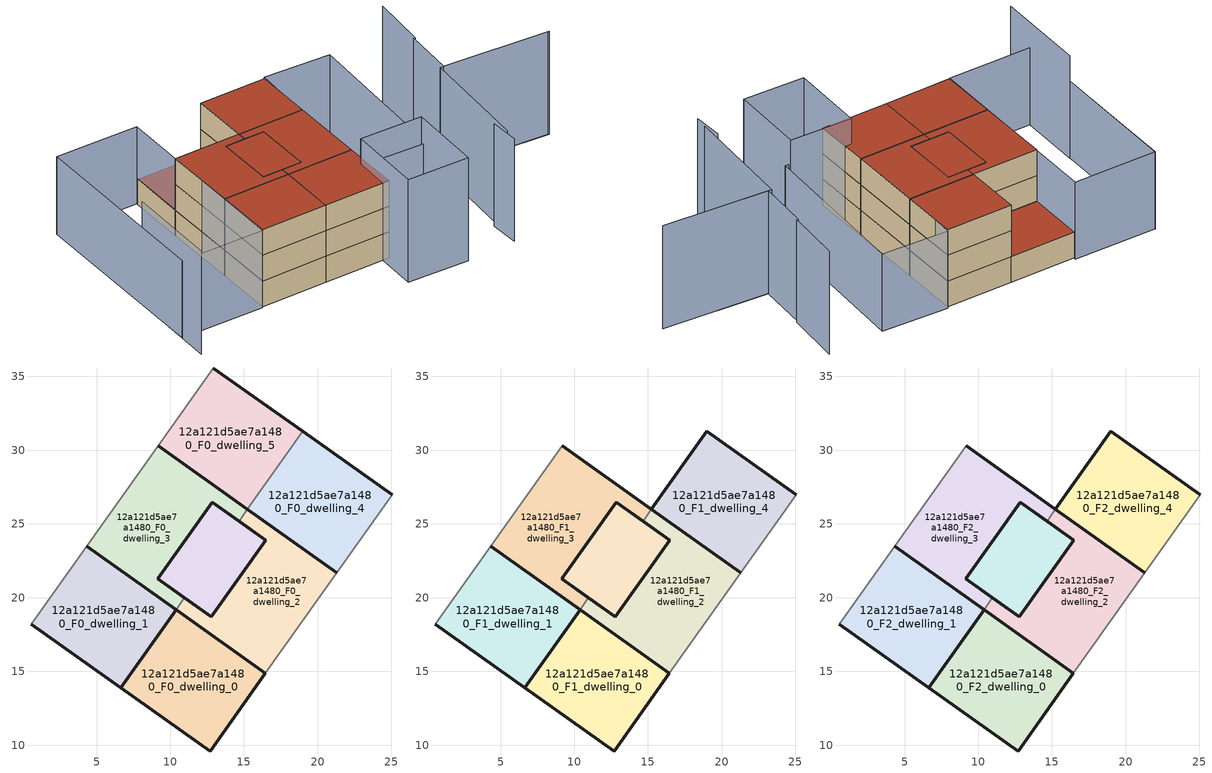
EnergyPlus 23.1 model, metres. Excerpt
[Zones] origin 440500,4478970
12a121d5ae7a1480_F0_dwelling_0
 floor ground (EU_floor_Construction): 16.45,14.87 12.71,9.6 6.65,13.91 10.39,19.17 z0
 wall outside (EU_wall_Construction): 6.65,13.91 12.71,9.6 16.45,14.87 10.39,19.17 6.65,13.91 z0:3
12a121d5ae7a1480_F0_dwelling_1
 floor ground (EU_floor_Construction): 10.39,19.17 6.65,13.91 0.59,18.21 4.33,23.48 z0
 wall outside (EU_wall_Construction): 0.59,18.21 6.65,13.91 10.39,19.17 4.33,23.48 z0:3
 wall adiabatic (EU_wall_Construction): 4.33,23.48 0.59,18.21 z0:3
12a121d5ae7a1480_F0_dwelling_2
 floor ground (EU_floor_Construction): 14.66,25.2 16.48,23.91 12.78,18.69 10.97,19.98 9.15,21.27 12.84,26.49 z0; 21.3,21.7 16.45,14.87 10.39,19.17 10.97,19.98 12.78,18.69 16.48,23.91 14.66,25.2 15.24,26.01 z0
 wall outside (EU_wall_Construction): 10.39,19.17 16.45,14.87 / 21.3,21.7 15.24,26.01 / 14.66,25.2 16.48,23.91 12.78,18.69 10.97,19.98 z0:3
 wall adiabatic (EU_wall_Construction): 16.45,14.87 21.3,21.7 z0:3
 wall to 12a121d5ae7a1480_F0_dwelling_3 (EU_wall_Construction): 15.24,26.01 14.66,25.2 / 10.97,19.98 10.39,19.17 z0:3
12a121d5ae7a1480_F0_dwelling_3
 floor ground (EU_floor_Construction): 15.24,26.01 14.66,25.2 12.84,26.49 9.15,21.27 10.97,19.98 10.39,19.17 4.33,23.48 9.18,30.31 z0; 16.48,23.91 12.78,18.69 10.97,19.98 9.15,21.27 12.84,26.49 14.66,25.2 z0
 wall outside (EU_wall_Construction): 4.33,23.48 10.39,19.17 / 10.97,19.98 9.15,21.27 12.84,26.49 14.66,25.2 / 15.24,26.01 9.18,30.31 z0:3
 wall adiabatic (EU_wall_Construction): 9.18,30.31 4.33,23.48 z0:3
12a121d5ae7a1480_F0_dwelling_4
 floor ground (EU_floor_Construction): 25.04,26.97 21.3,21.7 15.24,26.01 18.98,31.27 z0
 wall outside (EU_wall_Construction): 25.04,26.97 18.98,31.27 / 15.24,26.01 21.3,21.7 z0:3
 wall adiabatic (EU_wall_Construction): 21.3,21.7 25.04,26.97 z0:3
 wall to 12a121d5ae7a1480_F0_dwelling_5 (EU_wall_Construction): 18.98,31.27 15.24,26.01 z0:3
12a121d5ae7a1480_F0_dwelling_5
 floor ground (EU_floor_Construction): 18.98,31.27 15.24,26.01 9.18,30.31 12.92,35.58 z0
 wall outside (EU_wall_Construction): 9.18,30.31 15.24,26.01 / 18.98,31.27 12.92,35.58 z0:3
 wall adiabatic (EU_wall_Construction): 12.92,35.58 9.18,30.31 z0:3
 roof outside (EU_roof_Construction): 15.24,26.01 18.98,31.27 12.92,35.58 9.18,30.31 z3
12a121d5ae7a1480_F0_circulation
 floor ground (EU_floor_Construction): 21.3,21.7 16.45,14.87 10.39,19.17 10.97,19.98 12.78,18.69 16.48,23.91 14.66,25.2 15.24,26.01 z0; 14.66,25.2 16.48,23.91 12.78,18.69 10.97,19.98 9.15,21.27 12.84,26.49 z0; 15.24,26.01 14.66,25.2 12.84,26.49 9.15,21.27 10.97,19.98 10.39,19.17 4.33,23.48 9.18,30.31 z0
 wall outside (EU_wall_Construction): 16.48,23.91 12.84,26.49 9.15,21.27 12.78,18.69 16.48,23.91 z0:3
12a121d5ae7a1480_F1_dwelling_0
 floor to 12a121d5ae7a1480_F0_dwelling_0 (EU_floor_Construction): 16.45,14.87 12.71,9.6 6.65,13.91 10.39,19.17 z3
 wall outside (EU_wall_Construction): 6.65,13.91 12.71,9.6 16.45,14.87 10.39,19.17 6.65,13.91 z3:6
12a121d5ae7a1480_F1_dwelling_1
 floor to 12a121d5ae7a1480_F0_dwelling_1 (EU_floor_Construction): 10.39,19.17 6.65,13.91 0.59,18.21 4.33,23.48 z3
 wall outside (EU_wall_Construction): 0.59,18.21 6.65,13.91 10.39,19.17 4.33,23.48 z3:6
 wall adiabatic (EU_wall_Construction): 4.33,23.48 0.59,18.21 z3:6
12a121d5ae7a1480_F1_dwelling_2
 floor outside (EU_floor_Construction): 21.3,21.7 16.45,14.87 10.39,19.17 10.97,19.98 12.78,18.69 16.48,23.91 14.66,25.2 15.24,26.01 z3; 14.66,25.2 16.48,23.91 12.78,18.69 10.97,19.98 9.15,21.27 12.84,26.49 z3
 wall outside (EU_wall_Construction): 10.39,19.17 16.45,14.87 / 21.3,21.7 15.24,26.01 / 14.66,25.2 16.48,23.91 12.78,18.69 10.97,19.98 z3:6
 wall adiabatic (EU_wall_Construction): 16.45,14.87 21.3,21.7 z3:6
 wall to 12a121d5ae7a1480_F1_dwelling_3 (EU_wall_Construction): 15.24,26.01 14.66,25.2 / 10.97,19.98 10.39,19.17 z3:6
12a121d5ae7a1480_F1_dwelling_3
 floor to 12a121d5ae7a1480_F0_dwelling_3 (EU_floor_Construction): 15.24,26.01 14.66,25.2 12.84,26.49 9.15,21.27 10.97,19.98 10.39,19.17 4.33,23.48 9.18,30.31 z3; 16.48,23.91 12.78,18.69 10.97,19.98 9.15,21.27 12.84,26.49 14.66,25.2 z3
 wall outside (EU_wall_Construction): 4.33,23.48 10.39,19.17 / 10.97,19.98 9.15,21.27 12.84,26.49 14.66,25.2 / 15.24,26.01 9.18,30.31 z3:6
 wall adiabatic (EU_wall_Construction): 9.18,30.31 4.33,23.48 z3:6
12a121d5ae7a1480_F1_dwelling_4
 floor to 12a121d5ae7a1480_F0_dwelling_4 (EU_floor_Construction): 25.04,26.97 21.3,21.7 15.24,26.01 18.98,31.27 z3
 wall outside (EU_wall_Construction): 25.04,26.97 18.98,31.27 15.24,26.01 21.3,21.7 z3:6
 wall adiabatic (EU_wall_Construction): 21.3,21.7 25.04,26.97 z3:6
12a121d5ae7a1480_F1_circulation
 floor outside (EU_floor_Construction): 14.66,25.2 16.48,23.91 12.78,18.69 10.97,19.98 9.15,21.27 12.84,26.49 z3; 15.24,26.01 14.66,25.2 12.84,26.49 9.15,21.27 10.97,19.98 10.39,19.17 4.33,23.48 9.18,30.31 z3
 floor to 12a121d5ae7a1480_F0_circulation (EU_floor_Construction): 21.3,21.7 16.45,14.87 10.39,19.17 10.97,19.98 12.78,18.69 16.48,23.91 14.66,25.2 15.24,26.01 z3
 wall outside (EU_wall_Construction): 16.48,23.91 12.84,26.49 9.15,21.27 12.78,18.69 16.48,23.91 z3:6
12a121d5ae7a1480_F2_dwelling_0
 floor to 12a121d5ae7a1480_F1_dwelling_0 (EU_floor_Construction): 16.45,14.87 12.71,9.6 6.65,13.91 10.39,19.17 z6
 wall outside (EU_wall_Construction): 6.65,13.91 12.71,9.6 16.45,14.87 10.39,19.17 6.65,13.91 z6:9
 roof outside (EU_roof_Construction): 12.71,9.6 16.45,14.87 10.39,19.17 6.65,13.91 z9
12a121d5ae7a1480_F2_dwelling_1
 floor to 12a121d5ae7a1480_F1_dwelling_1 (EU_floor_Construction): 10.39,19.17 6.65,13.91 0.59,18.21 4.33,23.48 z6
 wall outside (EU_wall_Construction): 0.59,18.21 6.65,13.91 10.39,19.17 4.33,23.48 z6:9
 wall adiabatic (EU_wall_Construction): 4.33,23.48 0.59,18.21 z6:9
 roof outside (EU_roof_Construction): 6.65,13.91 10.39,19.17 4.33,23.48 0.59,18.21 z9
12a121d5ae7a1480_F2_dwelling_2
 floor outside (EU_floor_Construction): 21.3,21.7 16.45,14.87 10.39,19.17 10.97,19.98 12.78,18.69 16.48,23.91 14.66,25.2 15.24,26.01 z6; 14.66,25.2 16.48,23.91 12.78,18.69 10.97,19.98 9.15,21.27 12.84,26.49 z6
 wall outside (EU_wall_Construction): 10.39,19.17 16.45,14.87 / 21.3,21.7 15.24,26.01 / 14.66,25.2 16.48,23.91 12.78,18.69 10.97,19.98 z6:9
 wall adiabatic (EU_wall_Construction): 16.45,14.87 21.3,21.7 z6:9
 wall to 12a121d5ae7a1480_F2_dwelling_3 (EU_wall_Construction): 15.24,26.01 14.66,25.2 / 10.97,19.98 10.39,19.17 z6:9
 roof outside (EU_roof_Construction): 16.45,14.87 21.3,21.7 15.24,26.01 14.66,25.2 16.48,23.91 12.78,18.69 10.97,19.98 10.39,19.17 z9; 12.78,18.69 16.48,23.91 14.66,25.2 12.84,26.49 9.15,21.27 10.97,19.98 z9
12a121d5ae7a1480_F2_dwelling_3
 floor to 12a121d5ae7a1480_F1_dwelling_3 (EU_floor_Construction): 15.24,26.01 14.66,25.2 12.84,26.49 9.15,21.27 10.97,19.98 10.39,19.17 4.33,23.48 9.18,30.31 z6; 16.48,23.91 12.78,18.69 10.97,19.98 9.15,21.27 12.84,26.49 14.66,25.2 z6
 wall outside (EU_wall_Construction): 4.33,23.48 10.39,19.17 / 10.97,19.98 9.15,21.27 12.84,26.49 14.66,25.2 / 15.24,26.01 9.18,30.31 z6:9
 wall adiabatic (EU_wall_Construction): 9.18,30.31 4.33,23.48 z6:9
 roof outside (EU_roof_Construction): 12.78,18.69 16.48,23.91 14.66,25.2 12.84,26.49 9.15,21.27 10.97,19.98 z9; 10.97,19.98 9.15,21.27 12.84,26.49 14.66,25.2 15.24,26.01 9.18,30.31 4.33,23.48 10.39,19.17 z9
12a121d5ae7a1480_F2_dwelling_4
 floor to 12a121d5ae7a1480_F1_dwelling_4 (EU_floor_Construction): 25.04,26.97 21.3,21.7 15.24,26.01 18.98,31.27 z6
 wall outside (EU_wall_Construction): 25.04,26.97 18.98,31.27 15.24,26.01 21.3,21.7 z6:9
 wall adiabatic (EU_wall_Construction): 21.3,21.7 25.04,26.97 z6:9
 roof outside (EU_roof_Construction): 21.3,21.7 25.04,26.97 18.98,31.27 15.24,26.01 z9
12a121d5ae7a1480_F2_circulation
 floor outside (EU_floor_Construction): 14.66,25.2 16.48,23.91 12.78,18.69 10.97,19.98 9.15,21.27 12.84,26.49 z6; 15.24,26.01 14.66,25.2 12.84,26.49 9.15,21.27 10.97,19.98 10.39,19.17 4.33,23.48 9.18,30.31 z6
 floor to 12a121d5ae7a1480_F1_circulation (EU_floor_Construction): 21.3,21.7 16.45,14.87 10.39,19.17 10.97,19.98 12.78,18.69 16.48,23.91 14.66,25.2 15.24,26.01 z6
 wall outside (EU_wall_Construction): 16.48,23.91 12.84,26.49 9.15,21.27 12.78,18.69 16.48,23.91 z6:9
 roof outside (EU_roof_Construction): 16.45,14.87 21.3,21.7 15.24,26.01 14.66,25.2 16.48,23.91 12.78,18.69 10.97,19.98 10.39,19.17 z9; 12.78,18.69 16.48,23.91 14.66,25.2 12.84,26.49 9.15,21.27 10.97,19.98 z9; 10.97,19.98 9.15,21.27 12.84,26.49 14.66,25.2 15.24,26.01 9.18,30.31 4.33,23.48 10.39,19.17 z9
shading: 19.49,-0.8 21.24,1.9 / -3.02,29.3 -9.09,21 / 20.49,0.32 28.5,10.12 / 28.5,10.12 38.01,2.35 / 37.89,2.45 28.83,9.86 / 28.83,9.86 32.43,14.26 / 32.56,14.16 36.59,18.99 / 9.33,6.44 14.4,13.13 / 14.4,13.13 19.94,8.94 / 19.94,8.94 14.87,2.24 / 14.87,2.24 9.33,6.44 z0:12; 5.61,41.21 -3.04,29.31 / 14.21,13.03 25.3,27.05 / 25.3,27.05 31.15,22.43 / 31.15,22.43 20.06,8.41 / 20.06,8.41 14.21,13.03 / -7.13,23.68 5.54,41.2 / 5.54,41.2 13.1,35.73 / 13.1,35.73 0.43,18.22 / 0.43,18.22 -7.13,23.68 z0:9
[Building]
EU S2 Campaign: North Axis=0; Terrain=City; Solar Distribution=FullExterior
[Site:Location]
Madrid: Latitude=40.5; Longitude=-3.5; Time Zone=1; Elevation=609
[SizingPeriod:WeatherFileDays]
AnnualSizingPeriod: Begin Month=1; Begin Day of Month=1; End Month=12; End Day of Month=31; Day of Week for Start Day=Monday; Use Weather File Daylight Saving Period=No; Use Weather File Rain and Snow Indicators=No
[MATERIAL]
EU_InternalMass_Material: Roughness=MediumRough; Thickness=0.1; Conductivity=1; Density=1800; Specific Heat=900; Thermal Absorptance=0.9; Solar Absorptance=0.7; Visible Absorptance=0.7
[MATERIAL:NOMASS] Roughness=MediumRough; Thermal Absorptance=0.9; Solar Absorptance=0.7; Visible Absorptance=0.7
Name | Thermal Resistance
EU_wall_NoMass | 0.459673
EU_roof_NoMass | 0.495815
EU_floor_NoMass | 0.788942
[CONSTRUCTION]
EU_wall_Construction: EU_wall_NoMass
EU_roof_Construction: EU_roof_NoMass
EU_floor_Construction: EU_floor_NoMass
EU_InternalMass_Construction: EU_InternalMass_Material
[ZONE] Type=1; Multiplier=1; Ceiling Height=autocalculate; Floor Area=autocalculate; Part of Total Floor Area=Yes
Name | Volume
12a121d5ae7a1480_F0_dwelling_0; 12a121d5ae7a1480_F1_dwelling_0; 12a121d5ae7a1480_F2_dwelling_0; 12a121d5ae7a1480_F0_dwelling_4; 12a121d5ae7a1480_F1_dwelling_4; 12a121d5ae7a1480_F2_dwelling_4; 12a121d5ae7a1480_F0_dwelling_5 | 144.054
12a121d5ae7a1480_F0_dwelling_1; 12a121d5ae7a1480_F1_dwelling_1; 12a121d5ae7a1480_F2_dwelling_1 | 144.053
12a121d5ae7a1480_F0_dwelling_2 | 229.537
12a121d5ae7a1480_F1_dwelling_2; 12a121d5ae7a1480_F2_dwelling_2; 12a121d5ae7a1480_F0_dwelling_3; 12a121d5ae7a1480_F1_dwelling_3; 12a121d5ae7a1480_F2_dwelling_3 | 229.536
12a121d5ae7a1480_F0_circulation; 12a121d5ae7a1480_F1_circulation; 12a121d5ae7a1480_F2_circulation | 373.59
[INTERNALMASS] Construction=EU_InternalMass_Construction
Name | Zone or ZoneList | Surface Area
12a121d5ae7a1480_F0_dwelling_0_EU_InternalMass | 12a121d5ae7a1480_F0_dwelling_0 | 48.0179
12a121d5ae7a1480_F0_dwelling_1_EU_InternalMass | 12a121d5ae7a1480_F0_dwelling_1 | 48.0179
12a121d5ae7a1480_F0_dwelling_2_EU_InternalMass | 12a121d5ae7a1480_F0_dwelling_2 | 48.0179
12a121d5ae7a1480_F0_dwelling_3_EU_InternalMass | 12a121d5ae7a1480_F0_dwelling_3 | 48.0179
12a121d5ae7a1480_F0_dwelling_4_EU_InternalMass | 12a121d5ae7a1480_F0_dwelling_4 | 48.0179
12a121d5ae7a1480_F0_dwelling_5_EU_InternalMass | 12a121d5ae7a1480_F0_dwelling_5 | 48.0179
12a121d5ae7a1480_F1_dwelling_0_EU_InternalMass | 12a121d5ae7a1480_F1_dwelling_0 | 48.0179
12a121d5ae7a1480_F1_dwelling_1_EU_InternalMass | 12a121d5ae7a1480_F1_dwelling_1 | 48.0179
12a121d5ae7a1480_F1_dwelling_2_EU_InternalMass | 12a121d5ae7a1480_F1_dwelling_2 | 96.0359
12a121d5ae7a1480_F1_dwelling_3_EU_InternalMass | 12a121d5ae7a1480_F1_dwelling_3 | 48.0179
12a121d5ae7a1480_F1_dwelling_4_EU_InternalMass | 12a121d5ae7a1480_F1_dwelling_4 | 48.0179
12a121d5ae7a1480_F2_dwelling_0_EU_InternalMass | 12a121d5ae7a1480_F2_dwelling_0 | 48.0179
12a121d5ae7a1480_F2_dwelling_1_EU_InternalMass | 12a121d5ae7a1480_F2_dwelling_1 | 48.0179
12a121d5ae7a1480_F2_dwelling_2_EU_InternalMass | 12a121d5ae7a1480_F2_dwelling_2 | 96.0359
12a121d5ae7a1480_F2_dwelling_3_EU_InternalMass | 12a121d5ae7a1480_F2_dwelling_3 | 48.0179
12a121d5ae7a1480_F2_dwelling_4_EU_InternalMass | 12a121d5ae7a1480_F2_dwelling_4 | 48.0179
[OTHEREQUIPMENT] Fuel Type=Electricity; Design Level Calculation Method=Watts/Area; Power per Zone Floor Area=1; Fraction Latent=0; Fraction Radiant=0; Fraction Lost=0; Carbon Dioxide Generation Rate=0; EndUse Subcategory=EU_Step8_InternalGains
Name | Zone or ZoneList or Space or SpaceList | Schedule
EU_Step8_InternalGain_12a121d5ae7a1480_F0_dwelling_0_f000 | 12a121d5ae7a1480_F0_dwelling_0 | EU_Step8_GainSchedule_12a121d5ae7a1480_F0_dwelling_0_f000
EU_Step8_InternalGain_12a121d5ae7a1480_F0_dwelling_1_f000 | 12a121d5ae7a1480_F0_dwelling_1 | EU_Step8_GainSchedule_12a121d5ae7a1480_F0_dwelling_1_f000
EU_Step8_InternalGain_12a121d5ae7a1480_F0_dwelling_2_f000 | 12a121d5ae7a1480_F0_dwelling_2 | EU_Step8_GainSchedule_12a121d5ae7a1480_F0_dwelling_2_f000
EU_Step8_InternalGain_12a121d5ae7a1480_F0_dwelling_3_f000 | 12a121d5ae7a1480_F0_dwelling_3 | EU_Step8_GainSchedule_12a121d5ae7a1480_F0_dwelling_3_f000
EU_Step8_InternalGain_12a121d5ae7a1480_F0_dwelling_4_f000 | 12a121d5ae7a1480_F0_dwelling_4 | EU_Step8_GainSchedule_12a121d5ae7a1480_F0_dwelling_4_f000
EU_Step8_InternalGain_12a121d5ae7a1480_F0_dwelling_5_f000 | 12a121d5ae7a1480_F0_dwelling_5 | EU_Step8_GainSchedule_12a121d5ae7a1480_F0_dwelling_5_f000
EU_Step8_InternalGain_12a121d5ae7a1480_F1_dwelling_0_f000 | 12a121d5ae7a1480_F1_dwelling_0 | EU_Step8_GainSchedule_12a121d5ae7a1480_F1_dwelling_0_f000
EU_Step8_InternalGain_12a121d5ae7a1480_F1_dwelling_1_f000 | 12a121d5ae7a1480_F1_dwelling_1 | EU_Step8_GainSchedule_12a121d5ae7a1480_F1_dwelling_1_f000
EU_Step8_InternalGain_12a121d5ae7a1480_F1_dwelling_2_f000 | 12a121d5ae7a1480_F1_dwelling_2 | EU_Step8_GainSchedule_12a121d5ae7a1480_F1_dwelling_2_f000
EU_Step8_InternalGain_12a121d5ae7a1480_F1_dwelling_3_f000 | 12a121d5ae7a1480_F1_dwelling_3 | EU_Step8_GainSchedule_12a121d5ae7a1480_F1_dwelling_3_f000
EU_Step8_InternalGain_12a121d5ae7a1480_F1_dwelling_4_f000 | 12a121d5ae7a1480_F1_dwelling_4 | EU_Step8_GainSchedule_12a121d5ae7a1480_F1_dwelling_4_f000
EU_Step8_InternalGain_12a121d5ae7a1480_F2_dwelling_0_f000 | 12a121d5ae7a1480_F2_dwelling_0 | EU_Step8_GainSchedule_12a121d5ae7a1480_F2_dwelling_0_f000
EU_Step8_InternalGain_12a121d5ae7a1480_F2_dwelling_1_f000 | 12a121d5ae7a1480_F2_dwelling_1 | EU_Step8_GainSchedule_12a121d5ae7a1480_F2_dwelling_1_f000
EU_Step8_InternalGain_12a121d5ae7a1480_F2_dwelling_2_f000 | 12a121d5ae7a1480_F2_dwelling_2 | EU_Step8_GainSchedule_12a121d5ae7a1480_F2_dwelling_2_f000
EU_Step8_InternalGain_12a121d5ae7a1480_F2_dwelling_3_f000 | 12a121d5ae7a1480_F2_dwelling_3 | EU_Step8_GainSchedule_12a121d5ae7a1480_F2_dwelling_3_f000
EU_Step8_InternalGain_12a121d5ae7a1480_F2_dwelling_4_f000 | 12a121d5ae7a1480_F2_dwelling_4 | EU_Step8_GainSchedule_12a121d5ae7a1480_F2_dwelling_4_f000
[ZONEINFILTRATION:DESIGNFLOWRATE] Schedule=EU_AlwaysOn; Design Flow Rate Calculation Method=Flow/Area; Flow Rate per Floor Area=0.0005; Constant Term Coefficient=1; Temperature Term Coefficient=0; Velocity Term Coefficient=0; Velocity Squared Term Coefficient=0
Name | Zone or ZoneList or Space or SpaceList
EU_Circulation_Infiltration_12a121d5ae7a1480_F0_circulation | 12a121d5ae7a1480_F0_circulation
EU_Circulation_Infiltration_12a121d5ae7a1480_F1_circulation | 12a121d5ae7a1480_F1_circulation
EU_Circulation_Infiltration_12a121d5ae7a1480_F2_circulation | 12a121d5ae7a1480_F2_circulation
[ZONEVENTILATION:DESIGNFLOWRATE] Schedule=EU_AlwaysOn; Design Flow Rate Calculation Method=AirChanges/Hour; Air Changes per Hour=0.719161; Ventilation Type=Natural; Fan Pressure Rise=0; Fan Total Efficiency=1; Constant Term Coefficient=1; Temperature Term Coefficient=0; Velocity Term Coefficient=0; Velocity Squared Term Coefficient=0; Minimum Indoor Temperature=-100; Maximum Indoor Temperature=100; Delta Temperature=-100; Minimum Outdoor Temperature=-100; Maximum Outdoor Temperature=100; Maximum Wind Speed=40
Name | Zone or ZoneList or Space or SpaceList
EU_ConstantAir_12a121d5ae7a1480_F0_dwelling_0 | 12a121d5ae7a1480_F0_dwelling_0
EU_ConstantAir_12a121d5ae7a1480_F0_dwelling_1 | 12a121d5ae7a1480_F0_dwelling_1
EU_ConstantAir_12a121d5ae7a1480_F0_dwelling_2 | 12a121d5ae7a1480_F0_dwelling_2
EU_ConstantAir_12a121d5ae7a1480_F0_dwelling_3 | 12a121d5ae7a1480_F0_dwelling_3
EU_ConstantAir_12a121d5ae7a1480_F0_dwelling_4 | 12a121d5ae7a1480_F0_dwelling_4
EU_ConstantAir_12a121d5ae7a1480_F0_dwelling_5 | 12a121d5ae7a1480_F0_dwelling_5
EU_ConstantAir_12a121d5ae7a1480_F1_dwelling_0 | 12a121d5ae7a1480_F1_dwelling_0
EU_ConstantAir_12a121d5ae7a1480_F1_dwelling_1 | 12a121d5ae7a1480_F1_dwelling_1
EU_ConstantAir_12a121d5ae7a1480_F1_dwelling_2 | 12a121d5ae7a1480_F1_dwelling_2
EU_ConstantAir_12a121d5ae7a1480_F1_dwelling_3 | 12a121d5ae7a1480_F1_dwelling_3
EU_ConstantAir_12a121d5ae7a1480_F1_dwelling_4 | 12a121d5ae7a1480_F1_dwelling_4
EU_ConstantAir_12a121d5ae7a1480_F2_dwelling_0 | 12a121d5ae7a1480_F2_dwelling_0
EU_ConstantAir_12a121d5ae7a1480_F2_dwelling_1 | 12a121d5ae7a1480_F2_dwelling_1
EU_ConstantAir_12a121d5ae7a1480_F2_dwelling_2 | 12a121d5ae7a1480_F2_dwelling_2
EU_ConstantAir_12a121d5ae7a1480_F2_dwelling_3 | 12a121d5ae7a1480_F2_dwelling_3
EU_ConstantAir_12a121d5ae7a1480_F2_dwelling_4 | 12a121d5ae7a1480_F2_dwelling_4
[HVACTEMPLATE:THERMOSTAT] Constant Heating Setpoint=20; Constant Cooling Setpoint=50
EU_HeatOnly_12a121d5ae7a1480_F0_dwelling_0; EU_HeatOnly_12a121d5ae7a1480_F0_dwelling_1; EU_HeatOnly_12a121d5ae7a1480_F0_dwelling_2; EU_HeatOnly_12a121d5ae7a1480_F0_dwelling_3; EU_HeatOnly_12a121d5ae7a1480_F0_dwelling_4; EU_HeatOnly_12a121d5ae7a1480_F0_dwelling_5; EU_HeatOnly_12a121d5ae7a1480_F1_dwelling_0; EU_HeatOnly_12a121d5ae7a1480_F1_dwelling_1; EU_HeatOnly_12a121d5ae7a1480_F1_dwelling_2; EU_HeatOnly_12a121d5ae7a1480_F1_dwelling_3; EU_HeatOnly_12a121d5ae7a1480_F1_dwelling_4; EU_HeatOnly_12a121d5ae7a1480_F2_dwelling_0; EU_HeatOnly_12a121d5ae7a1480_F2_dwelling_1; EU_HeatOnly_12a121d5ae7a1480_F2_dwelling_2; EU_HeatOnly_12a121d5ae7a1480_F2_dwelling_3; EU_HeatOnly_12a121d5ae7a1480_F2_dwelling_4
[HVACTEMPLATE:ZONE:IDEALLOADSAIRSYSTEM] System Availability Schedule=EU_AlwaysOn; Maximum Heating Supply Air Temperature=50; Minimum Cooling Supply Air Temperature=13; Maximum Heating Supply Air Humidity Ratio=0.0156; Minimum Cooling Supply Air Humidity Ratio=0.0077; Heating Limit=NoLimit; Cooling Limit=NoLimit; Heating Availability Schedule=EU_AlwaysOn; Cooling Availability Schedule=EU_CoolingOff; Dehumidification Control Type=ConstantSensibleHeatRatio; Cooling Sensible Heat Ratio=0.7; Dehumidification Setpoint=60; Humidification Control Type=None; Humidification Setpoint=30; Outdoor Air Method=None; Outdoor Air Flow Rate per Person=0.00944; Outdoor Air Flow Rate per Zone Floor Area=0; Outdoor Air Flow Rate per Zone=0; Demand Controlled Ventilation Type=None; Outdoor Air Economizer Type=NoEconomizer; Heat Recovery Type=None; Sensible Heat Recovery Effectiveness=0.7; Latent Heat Recovery Effectiveness=0.65
Name | Template Thermostat
12a121d5ae7a1480_F0_dwelling_0 | EU_HeatOnly_12a121d5ae7a1480_F0_dwelling_0
12a121d5ae7a1480_F0_dwelling_1 | EU_HeatOnly_12a121d5ae7a1480_F0_dwelling_1
12a121d5ae7a1480_F0_dwelling_2 | EU_HeatOnly_12a121d5ae7a1480_F0_dwelling_2
12a121d5ae7a1480_F0_dwelling_3 | EU_HeatOnly_12a121d5ae7a1480_F0_dwelling_3
12a121d5ae7a1480_F0_dwelling_4 | EU_HeatOnly_12a121d5ae7a1480_F0_dwelling_4
12a121d5ae7a1480_F0_dwelling_5 | EU_HeatOnly_12a121d5ae7a1480_F0_dwelling_5
12a121d5ae7a1480_F1_dwelling_0 | EU_HeatOnly_12a121d5ae7a1480_F1_dwelling_0
12a121d5ae7a1480_F1_dwelling_1 | EU_HeatOnly_12a121d5ae7a1480_F1_dwelling_1
12a121d5ae7a1480_F1_dwelling_2 | EU_HeatOnly_12a121d5ae7a1480_F1_dwelling_2
12a121d5ae7a1480_F1_dwelling_3 | EU_HeatOnly_12a121d5ae7a1480_F1_dwelling_3
12a121d5ae7a1480_F1_dwelling_4 | EU_HeatOnly_12a121d5ae7a1480_F1_dwelling_4
12a121d5ae7a1480_F2_dwelling_0 | EU_HeatOnly_12a121d5ae7a1480_F2_dwelling_0
12a121d5ae7a1480_F2_dwelling_1 | EU_HeatOnly_12a121d5ae7a1480_F2_dwelling_1
12a121d5ae7a1480_F2_dwelling_2 | EU_HeatOnly_12a121d5ae7a1480_F2_dwelling_2
12a121d5ae7a1480_F2_dwelling_3 | EU_HeatOnly_12a121d5ae7a1480_F2_dwelling_3
12a121d5ae7a1480_F2_dwelling_4 | EU_HeatOnly_12a121d5ae7a1480_F2_dwelling_4
[SIZING:ZONE] Zone Cooling Design Supply Air Temperature Input Method=SupplyAirTemperature; Zone Cooling Design Supply Air Temperature=13; Zone Heating Design Supply Air Temperature Input Method=SupplyAirTemperature; Zone Heating Design Supply Air Temperature=50; Zone Cooling Design Supply Air Humidity Ratio=0.008; Zone Heating Design Supply Air Humidity Ratio=0.008; Cooling Design Air Flow Method=DesignDay; Cooling Design Air Flow Rate=0; Cooling Minimum Air Flow per Zone Floor Area=0.000762; Cooling Minimum Air Flow=0; Cooling Minimum Air Flow Fraction=0.2; Heating Design Air Flow Method=DesignDay; Heating Design Air Flow Rate=0; Heating Maximum Air Flow per Zone Floor Area=0.002032; Heating Maximum Air Flow=0.141576; Heating Maximum Air Flow Fraction=0.3; Account for Dedicated Outdoor Air System=No; Dedicated Outdoor Air System Control Strategy=NeutralSupplyAir; Dedicated Outdoor Air Low Setpoint Temperature for Design=autosize; Dedicated Outdoor Air High Setpoint Temperature for Design=autosize; Zone Load Sizing Method=Sensible Load Only No Latent Load; Zone Latent Cooling Design Supply Air Humidity Ratio Input Method=HumidityRatioDifference; Zone Cooling Design Supply Air Humidity Ratio Difference=0.005; Zone Latent Heating Design Supply Air Humidity Ratio Input Method=HumidityRatioDifference; Zone Humidification Design Supply Air Humidity Ratio Difference=0.005
12a121d5ae7a1480_F0_dwelling_0; 12a121d5ae7a1480_F0_dwelling_1; 12a121d5ae7a1480_F0_dwelling_2; 12a121d5ae7a1480_F0_dwelling_3; 12a121d5ae7a1480_F0_dwelling_4; 12a121d5ae7a1480_F0_dwelling_5; 12a121d5ae7a1480_F1_dwelling_0; 12a121d5ae7a1480_F1_dwelling_1; 12a121d5ae7a1480_F1_dwelling_2; 12a121d5ae7a1480_F1_dwelling_3; 12a121d5ae7a1480_F1_dwelling_4; 12a121d5ae7a1480_F2_dwelling_0; 12a121d5ae7a1480_F2_dwelling_1; 12a121d5ae7a1480_F2_dwelling_2; 12a121d5ae7a1480_F2_dwelling_3; 12a121d5ae7a1480_F2_dwelling_4
[SCHEDULE:CONSTANT]
Name | Hourly Value
EU_AlwaysOn | 1
EU_CoolingOff | 0
[SCHEDULE:FILE] Column Number=1; Rows to Skip at Top=0; Number of Hours of Data=8760; Column Separator=Comma; Interpolate to Timestep=No; Minutes per Item=60; Adjust Schedule for Daylight Savings=Yes
Name | File
EU_Step8_GainSchedule_12a121d5ae7a1480_F0_dwelling_0_f000 | ../../schedules/12a121d5ae7a1480/12a121d5ae7a1480_F0_dwelling_0_f000_gain.csv
EU_Step8_GainSchedule_12a121d5ae7a1480_F0_dwelling_1_f000 | ../../schedules/12a121d5ae7a1480/12a121d5ae7a1480_F0_dwelling_1_f000_gain.csv
EU_Step8_GainSchedule_12a121d5ae7a1480_F0_dwelling_2_f000 | ../../schedules/12a121d5ae7a1480/12a121d5ae7a1480_F0_dwelling_2_f000_gain.csv
EU_Step8_GainSchedule_12a121d5ae7a1480_F0_dwelling_3_f000 | ../../schedules/12a121d5ae7a1480/12a121d5ae7a1480_F0_dwelling_3_f000_gain.csv
EU_Step8_GainSchedule_12a121d5ae7a1480_F0_dwelling_4_f000 | ../../schedules/12a121d5ae7a1480/12a121d5ae7a1480_F0_dwelling_4_f000_gain.csv
EU_Step8_GainSchedule_12a121d5ae7a1480_F0_dwelling_5_f000 | ../../schedules/12a121d5ae7a1480/12a121d5ae7a1480_F0_dwelling_5_f000_gain.csv
EU_Step8_GainSchedule_12a121d5ae7a1480_F1_dwelling_0_f000 | ../../schedules/12a121d5ae7a1480/12a121d5ae7a1480_F1_dwelling_0_f000_gain.csv
EU_Step8_GainSchedule_12a121d5ae7a1480_F1_dwelling_1_f000 | ../../schedules/12a121d5ae7a1480/12a121d5ae7a1480_F1_dwelling_1_f000_gain.csv
EU_Step8_GainSchedule_12a121d5ae7a1480_F1_dwelling_2_f000 | ../../schedules/12a121d5ae7a1480/12a121d5ae7a1480_F1_dwelling_2_f000_gain.csv
EU_Step8_GainSchedule_12a121d5ae7a1480_F1_dwelling_3_f000 | ../../schedules/12a121d5ae7a1480/12a121d5ae7a1480_F1_dwelling_3_f000_gain.csv
EU_Step8_GainSchedule_12a121d5ae7a1480_F1_dwelling_4_f000 | ../../schedules/12a121d5ae7a1480/12a121d5ae7a1480_F1_dwelling_4_f000_gain.csv
EU_Step8_GainSchedule_12a121d5ae7a1480_F2_dwelling_0_f000 | ../../schedules/12a121d5ae7a1480/12a121d5ae7a1480_F2_dwelling_0_f000_gain.csv
EU_Step8_GainSchedule_12a121d5ae7a1480_F2_dwelling_1_f000 | ../../schedules/12a121d5ae7a1480/12a121d5ae7a1480_F2_dwelling_1_f000_gain.csv
EU_Step8_GainSchedule_12a121d5ae7a1480_F2_dwelling_2_f000 | ../../schedules/12a121d5ae7a1480/12a121d5ae7a1480_F2_dwelling_2_f000_gain.csv
EU_Step8_GainSchedule_12a121d5ae7a1480_F2_dwelling_3_f000 | ../../schedules/12a121d5ae7a1480/12a121d5ae7a1480_F2_dwelling_3_f000_gain.csv
EU_Step8_GainSchedule_12a121d5ae7a1480_F2_dwelling_4_f000 | ../../schedules/12a121d5ae7a1480/12a121d5ae7a1480_F2_dwelling_4_f000_gain.csv
